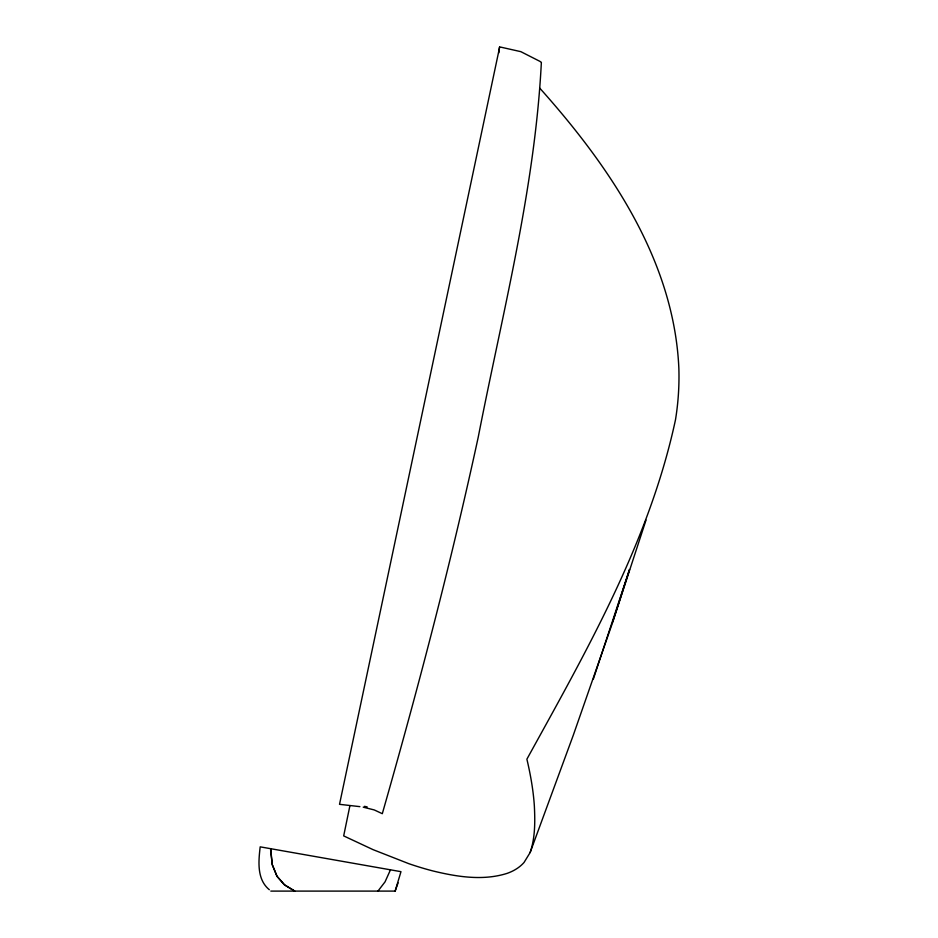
<?xml version="1.0" encoding="UTF-8"?>
<svg xmlns="http://www.w3.org/2000/svg" width="938" height="938" viewBox="0 0 938 938"><rect width="100%" height="100%" fill="white"/><g stroke="black" fill="none" stroke-linecap="round" stroke-linejoin="round"><path stroke-width="1.41" d="M498.805 52.891L499.473 47.146M349.897 805.765L343.683 835.899L373.043 849.64L408.839 863.687A209.338 64.968 31.9 0 0 433.18 871.015C457.134 876.831 483.047 880.993 507.083 873.384A274.623 95.043 36.3 0 0 524.072 862.421L530.146 852.525L573.212 735.439L612.256 623.5L629.515 569.507L593.379 678.995M270.812 891.1L395.144 891.1L400.972 871.672L260.189 846.85C258.489 861.354 256.695 879.352 269.323 889.728M612.737 621.906L646.024 520.062M395.144 891.1L398.064 882.869M390.478 869.819L385.037 881.872L378.002 891.03M530.146 852.525C535.235 837.681 535.117 821.629 534.367 806.141A528.868 154.348 52.6 0 0 526.886 759.182C586.356 651.218 649.389 541.589 675.489 419.778A266.333 259.427 -57.1 0 0 678.854 368.235C674.047 260.354 609.454 166.073 539.737 88.125M359.887 806.645L339.521 804.323L499.696 46.9L520.836 51.66L539.784 61.287A282.608 50.887 -0.8 0 1 541.367 62.354C534.906 189.148 502.416 312.964 478.228 437.19C450.815 563.797 417.891 689.149 382.305 813.692L374.285 809.951L363.217 807.172M270.683 851.047L272.313 864.836L276.827 875.998L284.144 884.557L294.778 891.1L284.871 885.155L277.179 876.573L272.266 864.648L270.683 848.702L270.683 850.754M364.413 806.34A469.199 23.989 -3.2 0 1 367.168 806.915"/></g></svg>
